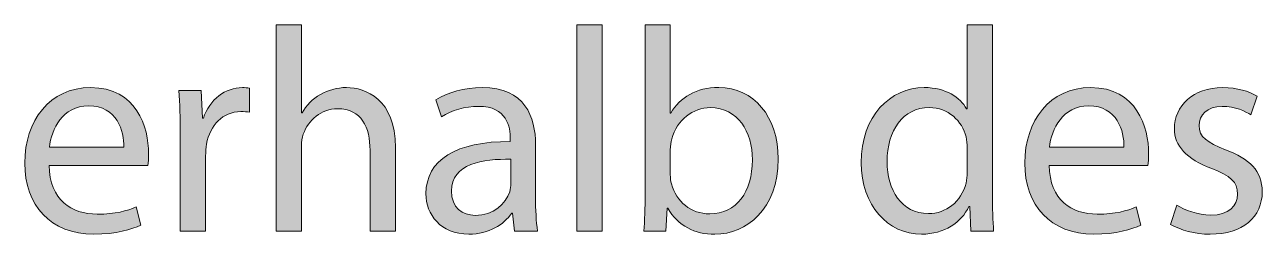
# Model space of a CAD drawing. Header units: inches. Extents: x 0 to 395, y 0 to 191.
# Drawn here: x 302.64 to 325.27, y 163.54 to 167.37 of the extents above; entities that cross this region are included whole.
import ezdxf

# ---------------------------------------------------------------- set-up
doc = ezdxf.new("R2010")
doc.units = ezdxf.units.IN
doc.header["$MEASUREMENT"] = 0
doc.layers.add('Template', color=7, linetype='Continuous')

# ---------------------------------------------------------------- blocks, each defined once
blk = doc.blocks.new('block 7')
at = {"layer": 'Template', "true_color": 0xf6921e}
h = blk.add_hatch(color=30, dxfattribs=at)
h.dxf.hatch_style = 2
edge = h.paths.add_edge_path()
edge.add_spline(control_points=[(307.24, 167.365), (307.24, 167.365), (307.706, 167.365), (307.706, 167.365), (307.706, 167.365), (307.706, 165.759), (307.706, 165.759), (307.706, 165.759), (307.717, 165.759), (307.717, 165.759), (307.791, 165.892), (307.908, 166.014), (308.051, 166.093), (308.189, 166.172), (308.353, 166.22), (308.528, 166.22), (308.873, 166.22), (309.424, 166.008), (309.424, 165.128), (309.424, 165.128), (309.424, 163.601), (309.424, 163.601), (309.424, 163.601), (308.958, 163.601), (308.958, 163.601), (308.958, 163.601), (308.958, 165.075), (308.958, 165.075), (308.958, 165.489), (308.804, 165.833), (308.364, 165.833), (308.061, 165.833), (307.828, 165.621), (307.738, 165.372), (307.711, 165.303), (307.706, 165.234), (307.706, 165.149), (307.706, 165.149), (307.706, 163.601), (307.706, 163.601), (307.706, 163.601), (307.24, 163.601), (307.24, 163.601), (307.24, 163.601), (307.24, 167.365), (307.24, 167.365)], knot_values=[0, 0, 0, 0, 1, 1, 1, 2, 2, 2, 3, 3, 3, 4, 4, 4, 5, 5, 5, 6, 6, 6, 7, 7, 7, 8, 8, 8, 9, 9, 9, 10, 10, 10, 11, 11, 11, 12, 12, 12, 13, 13, 13, 14, 14, 14, 15, 15, 15, 15], degree=3, periodic=1)
h = blk.add_hatch(color=30, dxfattribs=at)
h.dxf.hatch_style = 2
h.paths.add_polyline_path([(312.736, 167.365), (313.202, 167.365), (313.202, 163.601), (312.736, 163.601)])
h = blk.add_hatch(color=30, dxfattribs=at)
h.dxf.hatch_style = 2
edge = h.paths.add_edge_path()
edge.add_spline(control_points=[(313.987, 167.365), (313.987, 167.365), (314.448, 167.365), (314.448, 167.365), (314.448, 167.365), (314.448, 165.754), (314.448, 165.754), (314.448, 165.754), (314.458, 165.754), (314.458, 165.754), (314.623, 166.04), (314.92, 166.22), (315.333, 166.22), (315.975, 166.22), (316.42, 165.69), (316.42, 164.916), (316.42, 163.999), (315.837, 163.543), (315.264, 163.543), (314.893, 163.543), (314.596, 163.686), (314.4, 164.02), (314.4, 164.02), (314.389, 164.02), (314.389, 164.02), (314.389, 164.02), (314.363, 163.601), (314.363, 163.601), (314.363, 163.601), (313.965, 163.601), (313.965, 163.601), (313.976, 163.776), (313.987, 164.036), (313.987, 164.264), (313.987, 164.264), (313.987, 167.365), (313.987, 167.365)], knot_values=[0, 0, 0, 0, 1, 1, 1, 2, 2, 2, 3, 3, 3, 4, 4, 4, 5, 5, 5, 6, 6, 6, 7, 7, 7, 8, 8, 8, 9, 9, 9, 10, 10, 10, 11, 11, 11, 12, 12, 12, 12], degree=3, periodic=1)
edge = h.paths.add_edge_path()
edge.add_spline(control_points=[(314.448, 164.63), (314.448, 164.571), (314.453, 164.513), (314.469, 164.46), (314.554, 164.136), (314.83, 163.914), (315.169, 163.914), (315.662, 163.914), (315.948, 164.311), (315.948, 164.9), (315.948, 165.415), (315.683, 165.854), (315.179, 165.854), (314.867, 165.854), (314.57, 165.632), (314.474, 165.282), (314.458, 165.224), (314.448, 165.16), (314.448, 165.086), (314.448, 165.086), (314.448, 164.63), (314.448, 164.63)], knot_values=[0, 0, 0, 0, 1, 1, 1, 2, 2, 2, 3, 3, 3, 4, 4, 4, 5, 5, 5, 6, 6, 6, 7, 7, 7, 7], degree=3, periodic=1)
h = blk.add_hatch(color=30, dxfattribs=at)
h.dxf.hatch_style = 2
edge = h.paths.add_edge_path()
edge.add_spline(control_points=[(320.336, 167.365), (320.336, 167.365), (320.336, 164.264), (320.336, 164.264), (320.336, 164.036), (320.347, 163.776), (320.358, 163.601), (320.358, 163.601), (319.944, 163.601), (319.944, 163.601), (319.944, 163.601), (319.923, 164.046), (319.923, 164.046), (319.923, 164.046), (319.907, 164.046), (319.907, 164.046), (319.769, 163.76), (319.462, 163.543), (319.043, 163.543), (318.422, 163.543), (317.94, 164.067), (317.94, 164.847), (317.934, 165.701), (318.47, 166.22), (319.091, 166.22), (319.488, 166.22), (319.748, 166.035), (319.865, 165.833), (319.865, 165.833), (319.875, 165.833), (319.875, 165.833), (319.875, 165.833), (319.875, 167.365), (319.875, 167.365), (319.875, 167.365), (320.336, 167.365), (320.336, 167.365)], knot_values=[0, 0, 0, 0, 1, 1, 1, 2, 2, 2, 3, 3, 3, 4, 4, 4, 5, 5, 5, 6, 6, 6, 7, 7, 7, 8, 8, 8, 9, 9, 9, 10, 10, 10, 11, 11, 11, 12, 12, 12, 12], degree=3, periodic=1)
edge = h.paths.add_edge_path()
edge.add_spline(control_points=[(319.875, 165.123), (319.875, 165.181), (319.87, 165.261), (319.854, 165.319), (319.785, 165.611), (319.531, 165.854), (319.181, 165.854), (318.698, 165.854), (318.412, 165.43), (318.412, 164.868), (318.412, 164.349), (318.672, 163.919), (319.17, 163.919), (319.483, 163.919), (319.769, 164.131), (319.854, 164.476), (319.87, 164.539), (319.875, 164.603), (319.875, 164.677), (319.875, 164.677), (319.875, 165.123), (319.875, 165.123)], knot_values=[0, 0, 0, 0, 1, 1, 1, 2, 2, 2, 3, 3, 3, 4, 4, 4, 5, 5, 5, 6, 6, 6, 7, 7, 7, 7], degree=3, periodic=1)
h = blk.add_hatch(color=30, dxfattribs=at)
h.dxf.hatch_style = 2
edge = h.paths.add_edge_path()
edge.add_spline(control_points=[(303.09, 164.799), (303.101, 164.168), (303.498, 163.909), (303.97, 163.909), (304.304, 163.909), (304.511, 163.967), (304.681, 164.041), (304.681, 164.041), (304.766, 163.707), (304.766, 163.707), (304.601, 163.633), (304.315, 163.543), (303.907, 163.543), (303.117, 163.543), (302.645, 164.067), (302.645, 164.842), (302.645, 165.616), (303.101, 166.22), (303.848, 166.22), (304.691, 166.22), (304.909, 165.489), (304.909, 165.017), (304.909, 164.921), (304.903, 164.852), (304.893, 164.799), (304.893, 164.799), (303.09, 164.799), (303.09, 164.799)], knot_values=[0, 0, 0, 0, 1, 1, 1, 2, 2, 2, 3, 3, 3, 4, 4, 4, 5, 5, 5, 6, 6, 6, 7, 7, 7, 8, 8, 8, 9, 9, 9, 9], degree=3, periodic=1)
edge = h.paths.add_edge_path()
edge.add_spline(control_points=[(304.458, 165.133), (304.463, 165.425), (304.336, 165.886), (303.811, 165.886), (303.334, 165.886), (303.133, 165.457), (303.095, 165.133), (303.095, 165.133), (304.458, 165.133), (304.458, 165.133)], knot_values=[0, 0, 0, 0, 1, 1, 1, 2, 2, 2, 3, 3, 3, 3], degree=3, periodic=1)
h = blk.add_hatch(color=30, dxfattribs=at)
h.dxf.hatch_style = 2
edge = h.paths.add_edge_path()
edge.add_spline(control_points=[(305.486, 165.367), (305.486, 165.669), (305.48, 165.929), (305.464, 166.167), (305.464, 166.167), (305.872, 166.167), (305.872, 166.167), (305.872, 166.167), (305.894, 165.658), (305.894, 165.658), (305.894, 165.658), (305.91, 165.658), (305.91, 165.658), (306.026, 166.003), (306.312, 166.22), (306.625, 166.22), (306.673, 166.22), (306.71, 166.215), (306.753, 166.21), (306.753, 166.21), (306.753, 165.77), (306.753, 165.77), (306.705, 165.78), (306.657, 165.78), (306.594, 165.78), (306.265, 165.78), (306.032, 165.536), (305.968, 165.186), (305.957, 165.123), (305.952, 165.043), (305.952, 164.969), (305.952, 164.969), (305.952, 163.601), (305.952, 163.601), (305.952, 163.601), (305.486, 163.601), (305.486, 163.601), (305.486, 163.601), (305.486, 165.367), (305.486, 165.367)], knot_values=[0, 0, 0, 0, 1, 1, 1, 2, 2, 2, 3, 3, 3, 4, 4, 4, 5, 5, 5, 6, 6, 6, 7, 7, 7, 8, 8, 8, 9, 9, 9, 10, 10, 10, 11, 11, 11, 12, 12, 12, 13, 13, 13, 13], degree=3, periodic=1)
h = blk.add_hatch(color=30, dxfattribs=at)
h.dxf.hatch_style = 2
edge = h.paths.add_edge_path()
edge.add_spline(control_points=[(311.984, 164.216), (311.984, 163.993), (311.994, 163.776), (312.021, 163.601), (312.021, 163.601), (311.602, 163.601), (311.602, 163.601), (311.602, 163.601), (311.565, 163.925), (311.565, 163.925), (311.565, 163.925), (311.549, 163.925), (311.549, 163.925), (311.406, 163.723), (311.13, 163.543), (310.764, 163.543), (310.245, 163.543), (309.98, 163.909), (309.98, 164.28), (309.98, 164.9), (310.531, 165.24), (311.522, 165.234), (311.522, 165.234), (311.522, 165.287), (311.522, 165.287), (311.522, 165.494), (311.464, 165.881), (310.939, 165.876), (310.695, 165.876), (310.446, 165.807), (310.266, 165.685), (310.266, 165.685), (310.16, 165.998), (310.16, 165.998), (310.372, 166.13), (310.685, 166.22), (311.008, 166.22), (311.793, 166.22), (311.984, 165.685), (311.984, 165.176), (311.984, 165.176), (311.984, 164.216), (311.984, 164.216)], knot_values=[0, 0, 0, 0, 1, 1, 1, 2, 2, 2, 3, 3, 3, 4, 4, 4, 5, 5, 5, 6, 6, 6, 7, 7, 7, 8, 8, 8, 9, 9, 9, 10, 10, 10, 11, 11, 11, 12, 12, 12, 13, 13, 13, 14, 14, 14, 14], degree=3, periodic=1)
edge = h.paths.add_edge_path()
edge.add_spline(control_points=[(311.533, 164.911), (311.024, 164.921), (310.446, 164.831), (310.446, 164.333), (310.446, 164.025), (310.648, 163.887), (310.881, 163.887), (311.22, 163.887), (311.438, 164.1), (311.512, 164.317), (311.528, 164.37), (311.533, 164.423), (311.533, 164.465), (311.533, 164.465), (311.533, 164.911), (311.533, 164.911)], knot_values=[0, 0, 0, 0, 1, 1, 1, 2, 2, 2, 3, 3, 3, 4, 4, 4, 5, 5, 5, 5], degree=3, periodic=1)
h = blk.add_hatch(color=30, dxfattribs=at)
h.dxf.hatch_style = 2
edge = h.paths.add_edge_path()
edge.add_spline(control_points=[(321.375, 164.799), (321.385, 164.168), (321.783, 163.909), (322.255, 163.909), (322.589, 163.909), (322.795, 163.967), (322.965, 164.041), (322.965, 164.041), (323.05, 163.707), (323.05, 163.707), (322.886, 163.633), (322.599, 163.543), (322.191, 163.543), (321.401, 163.543), (320.929, 164.067), (320.929, 164.842), (320.929, 165.616), (321.385, 166.22), (322.133, 166.22), (322.976, 166.22), (323.193, 165.489), (323.193, 165.017), (323.193, 164.921), (323.188, 164.852), (323.177, 164.799), (323.177, 164.799), (321.375, 164.799), (321.375, 164.799)], knot_values=[0, 0, 0, 0, 1, 1, 1, 2, 2, 2, 3, 3, 3, 4, 4, 4, 5, 5, 5, 6, 6, 6, 7, 7, 7, 8, 8, 8, 9, 9, 9, 9], degree=3, periodic=1)
edge = h.paths.add_edge_path()
edge.add_spline(control_points=[(322.742, 165.133), (322.748, 165.425), (322.62, 165.886), (322.096, 165.886), (321.619, 165.886), (321.417, 165.457), (321.38, 165.133), (321.38, 165.133), (322.742, 165.133), (322.742, 165.133)], knot_values=[0, 0, 0, 0, 1, 1, 1, 2, 2, 2, 3, 3, 3, 3], degree=3, periodic=1)
h = blk.add_hatch(color=30, dxfattribs=at)
h.dxf.hatch_style = 2
edge = h.paths.add_edge_path()
edge.add_spline(control_points=[(323.706, 164.073), (323.849, 163.988), (324.093, 163.892), (324.327, 163.892), (324.661, 163.892), (324.82, 164.057), (324.82, 164.275), (324.82, 164.497), (324.687, 164.614), (324.348, 164.741), (323.881, 164.911), (323.664, 165.16), (323.664, 165.467), (323.664, 165.881), (324.003, 166.22), (324.549, 166.22), (324.809, 166.22), (325.037, 166.151), (325.175, 166.061), (325.175, 166.061), (325.064, 165.722), (325.064, 165.722), (324.963, 165.786), (324.777, 165.876), (324.539, 165.876), (324.263, 165.876), (324.115, 165.717), (324.115, 165.526), (324.115, 165.314), (324.263, 165.218), (324.597, 165.086), (325.037, 164.921), (325.27, 164.699), (325.27, 164.317), (325.27, 163.861), (324.915, 163.543), (324.316, 163.543), (324.035, 163.543), (323.775, 163.617), (323.595, 163.723), (323.595, 163.723), (323.706, 164.073), (323.706, 164.073)], knot_values=[0, 0, 0, 0, 1, 1, 1, 2, 2, 2, 3, 3, 3, 4, 4, 4, 5, 5, 5, 6, 6, 6, 7, 7, 7, 8, 8, 8, 9, 9, 9, 10, 10, 10, 11, 11, 11, 12, 12, 12, 13, 13, 13, 14, 14, 14, 14], degree=3, periodic=1)
at = {"layer": 'Template', "lineweight": 0}
blk.add_lwpolyline([(312.736, 167.365), (313.202, 167.365), (313.202, 163.601), (312.736, 163.601), (312.736, 167.365)], dxfattribs=at)
for points, knots in [([(307.24, 167.365), (307.24, 167.365), (307.706, 167.365), (307.706, 167.365), (307.706, 167.365), (307.706, 165.759), (307.706, 165.759), (307.706, 165.759), (307.717, 165.759), (307.717, 165.759), (307.791, 165.892), (307.908, 166.014), (308.051, 166.093), (308.189, 166.172), (308.353, 166.22), (308.528, 166.22), (308.873, 166.22), (309.424, 166.008), (309.424, 165.128), (309.424, 165.128), (309.424, 163.601), (309.424, 163.601), (309.424, 163.601), (308.958, 163.601), (308.958, 163.601), (308.958, 163.601), (308.958, 165.075), (308.958, 165.075), (308.958, 165.489), (308.804, 165.833), (308.364, 165.833), (308.061, 165.833), (307.828, 165.621), (307.738, 165.372), (307.711, 165.303), (307.706, 165.234), (307.706, 165.149), (307.706, 165.149), (307.706, 163.601), (307.706, 163.601), (307.706, 163.601), (307.24, 163.601), (307.24, 163.601), (307.24, 163.601), (307.24, 167.365), (307.24, 167.365)], [0, 0, 0, 0, 1, 1, 1, 2, 2, 2, 3, 3, 3, 4, 4, 4, 5, 5, 5, 6, 6, 6, 7, 7, 7, 8, 8, 8, 9, 9, 9, 10, 10, 10, 11, 11, 11, 12, 12, 12, 13, 13, 13, 14, 14, 14, 15, 15, 15, 15]), ([(313.987, 167.365), (313.987, 167.365), (314.448, 167.365), (314.448, 167.365), (314.448, 167.365), (314.448, 165.754), (314.448, 165.754), (314.448, 165.754), (314.458, 165.754), (314.458, 165.754), (314.623, 166.04), (314.92, 166.22), (315.333, 166.22), (315.975, 166.22), (316.42, 165.69), (316.42, 164.916), (316.42, 163.999), (315.837, 163.543), (315.264, 163.543), (314.893, 163.543), (314.596, 163.686), (314.4, 164.02), (314.4, 164.02), (314.389, 164.02), (314.389, 164.02), (314.389, 164.02), (314.363, 163.601), (314.363, 163.601), (314.363, 163.601), (313.965, 163.601), (313.965, 163.601), (313.976, 163.776), (313.987, 164.036), (313.987, 164.264), (313.987, 164.264), (313.987, 167.365), (313.987, 167.365)], [0, 0, 0, 0, 1, 1, 1, 2, 2, 2, 3, 3, 3, 4, 4, 4, 5, 5, 5, 6, 6, 6, 7, 7, 7, 8, 8, 8, 9, 9, 9, 10, 10, 10, 11, 11, 11, 12, 12, 12, 12]), ([(320.336, 167.365), (320.336, 167.365), (320.336, 164.264), (320.336, 164.264), (320.336, 164.036), (320.347, 163.776), (320.358, 163.601), (320.358, 163.601), (319.944, 163.601), (319.944, 163.601), (319.944, 163.601), (319.923, 164.046), (319.923, 164.046), (319.923, 164.046), (319.907, 164.046), (319.907, 164.046), (319.769, 163.76), (319.462, 163.543), (319.043, 163.543), (318.422, 163.543), (317.94, 164.067), (317.94, 164.847), (317.934, 165.701), (318.47, 166.22), (319.091, 166.22), (319.488, 166.22), (319.748, 166.035), (319.865, 165.833), (319.865, 165.833), (319.875, 165.833), (319.875, 165.833), (319.875, 165.833), (319.875, 167.365), (319.875, 167.365), (319.875, 167.365), (320.336, 167.365), (320.336, 167.365)], [0, 0, 0, 0, 1, 1, 1, 2, 2, 2, 3, 3, 3, 4, 4, 4, 5, 5, 5, 6, 6, 6, 7, 7, 7, 8, 8, 8, 9, 9, 9, 10, 10, 10, 11, 11, 11, 12, 12, 12, 12]), ([(303.09, 164.799), (303.101, 164.168), (303.498, 163.909), (303.97, 163.909), (304.304, 163.909), (304.511, 163.967), (304.681, 164.041), (304.681, 164.041), (304.766, 163.707), (304.766, 163.707), (304.601, 163.633), (304.315, 163.543), (303.907, 163.543), (303.117, 163.543), (302.645, 164.067), (302.645, 164.842), (302.645, 165.616), (303.101, 166.22), (303.848, 166.22), (304.691, 166.22), (304.909, 165.489), (304.909, 165.017), (304.909, 164.921), (304.903, 164.852), (304.893, 164.799), (304.893, 164.799), (303.09, 164.799), (303.09, 164.799)], [0, 0, 0, 0, 1, 1, 1, 2, 2, 2, 3, 3, 3, 4, 4, 4, 5, 5, 5, 6, 6, 6, 7, 7, 7, 8, 8, 8, 9, 9, 9, 9]), ([(305.486, 165.367), (305.486, 165.669), (305.48, 165.929), (305.464, 166.167), (305.464, 166.167), (305.872, 166.167), (305.872, 166.167), (305.872, 166.167), (305.894, 165.658), (305.894, 165.658), (305.894, 165.658), (305.91, 165.658), (305.91, 165.658), (306.026, 166.003), (306.312, 166.22), (306.625, 166.22), (306.673, 166.22), (306.71, 166.215), (306.753, 166.21), (306.753, 166.21), (306.753, 165.77), (306.753, 165.77), (306.705, 165.78), (306.657, 165.78), (306.594, 165.78), (306.265, 165.78), (306.032, 165.536), (305.968, 165.186), (305.957, 165.123), (305.952, 165.043), (305.952, 164.969), (305.952, 164.969), (305.952, 163.601), (305.952, 163.601), (305.952, 163.601), (305.486, 163.601), (305.486, 163.601), (305.486, 163.601), (305.486, 165.367), (305.486, 165.367)], [0, 0, 0, 0, 1, 1, 1, 2, 2, 2, 3, 3, 3, 4, 4, 4, 5, 5, 5, 6, 6, 6, 7, 7, 7, 8, 8, 8, 9, 9, 9, 10, 10, 10, 11, 11, 11, 12, 12, 12, 13, 13, 13, 13]), ([(311.984, 164.216), (311.984, 163.993), (311.994, 163.776), (312.021, 163.601), (312.021, 163.601), (311.602, 163.601), (311.602, 163.601), (311.602, 163.601), (311.565, 163.925), (311.565, 163.925), (311.565, 163.925), (311.549, 163.925), (311.549, 163.925), (311.406, 163.723), (311.13, 163.543), (310.764, 163.543), (310.245, 163.543), (309.98, 163.909), (309.98, 164.28), (309.98, 164.9), (310.531, 165.24), (311.522, 165.234), (311.522, 165.234), (311.522, 165.287), (311.522, 165.287), (311.522, 165.494), (311.464, 165.881), (310.939, 165.876), (310.695, 165.876), (310.446, 165.807), (310.266, 165.685), (310.266, 165.685), (310.16, 165.998), (310.16, 165.998), (310.372, 166.13), (310.685, 166.22), (311.008, 166.22), (311.793, 166.22), (311.984, 165.685), (311.984, 165.176), (311.984, 165.176), (311.984, 164.216), (311.984, 164.216)], [0, 0, 0, 0, 1, 1, 1, 2, 2, 2, 3, 3, 3, 4, 4, 4, 5, 5, 5, 6, 6, 6, 7, 7, 7, 8, 8, 8, 9, 9, 9, 10, 10, 10, 11, 11, 11, 12, 12, 12, 13, 13, 13, 14, 14, 14, 14]), ([(321.375, 164.799), (321.385, 164.168), (321.783, 163.909), (322.255, 163.909), (322.589, 163.909), (322.795, 163.967), (322.965, 164.041), (322.965, 164.041), (323.05, 163.707), (323.05, 163.707), (322.886, 163.633), (322.599, 163.543), (322.191, 163.543), (321.401, 163.543), (320.929, 164.067), (320.929, 164.842), (320.929, 165.616), (321.385, 166.22), (322.133, 166.22), (322.976, 166.22), (323.193, 165.489), (323.193, 165.017), (323.193, 164.921), (323.188, 164.852), (323.177, 164.799), (323.177, 164.799), (321.375, 164.799), (321.375, 164.799)], [0, 0, 0, 0, 1, 1, 1, 2, 2, 2, 3, 3, 3, 4, 4, 4, 5, 5, 5, 6, 6, 6, 7, 7, 7, 8, 8, 8, 9, 9, 9, 9]), ([(323.706, 164.073), (323.849, 163.988), (324.093, 163.892), (324.327, 163.892), (324.661, 163.892), (324.82, 164.057), (324.82, 164.275), (324.82, 164.497), (324.687, 164.614), (324.348, 164.741), (323.881, 164.911), (323.664, 165.16), (323.664, 165.467), (323.664, 165.881), (324.003, 166.22), (324.549, 166.22), (324.809, 166.22), (325.037, 166.151), (325.175, 166.061), (325.175, 166.061), (325.064, 165.722), (325.064, 165.722), (324.963, 165.786), (324.777, 165.876), (324.539, 165.876), (324.263, 165.876), (324.115, 165.717), (324.115, 165.526), (324.115, 165.314), (324.263, 165.218), (324.597, 165.086), (325.037, 164.921), (325.27, 164.699), (325.27, 164.317), (325.27, 163.861), (324.915, 163.543), (324.316, 163.543), (324.035, 163.543), (323.775, 163.617), (323.595, 163.723), (323.595, 163.723), (323.706, 164.073), (323.706, 164.073)], [0, 0, 0, 0, 1, 1, 1, 2, 2, 2, 3, 3, 3, 4, 4, 4, 5, 5, 5, 6, 6, 6, 7, 7, 7, 8, 8, 8, 9, 9, 9, 10, 10, 10, 11, 11, 11, 12, 12, 12, 13, 13, 13, 14, 14, 14, 14]), ([(304.458, 165.133), (304.463, 165.425), (304.336, 165.886), (303.811, 165.886), (303.334, 165.886), (303.133, 165.457), (303.095, 165.133), (303.095, 165.133), (304.458, 165.133), (304.458, 165.133)], [0, 0, 0, 0, 1, 1, 1, 2, 2, 2, 3, 3, 3, 3]), ([(314.448, 164.63), (314.448, 164.571), (314.453, 164.513), (314.469, 164.46), (314.554, 164.136), (314.83, 163.914), (315.169, 163.914), (315.662, 163.914), (315.948, 164.311), (315.948, 164.9), (315.948, 165.415), (315.683, 165.854), (315.179, 165.854), (314.867, 165.854), (314.57, 165.632), (314.474, 165.282), (314.458, 165.224), (314.448, 165.16), (314.448, 165.086), (314.448, 165.086), (314.448, 164.63), (314.448, 164.63)], [0, 0, 0, 0, 1, 1, 1, 2, 2, 2, 3, 3, 3, 4, 4, 4, 5, 5, 5, 6, 6, 6, 7, 7, 7, 7]), ([(319.875, 165.123), (319.875, 165.181), (319.87, 165.261), (319.854, 165.319), (319.785, 165.611), (319.531, 165.854), (319.181, 165.854), (318.698, 165.854), (318.412, 165.43), (318.412, 164.868), (318.412, 164.349), (318.672, 163.919), (319.17, 163.919), (319.483, 163.919), (319.769, 164.131), (319.854, 164.476), (319.87, 164.539), (319.875, 164.603), (319.875, 164.677), (319.875, 164.677), (319.875, 165.123), (319.875, 165.123)], [0, 0, 0, 0, 1, 1, 1, 2, 2, 2, 3, 3, 3, 4, 4, 4, 5, 5, 5, 6, 6, 6, 7, 7, 7, 7]), ([(322.742, 165.133), (322.748, 165.425), (322.62, 165.886), (322.096, 165.886), (321.619, 165.886), (321.417, 165.457), (321.38, 165.133), (321.38, 165.133), (322.742, 165.133), (322.742, 165.133)], [0, 0, 0, 0, 1, 1, 1, 2, 2, 2, 3, 3, 3, 3]), ([(311.533, 164.911), (311.024, 164.921), (310.446, 164.831), (310.446, 164.333), (310.446, 164.025), (310.648, 163.887), (310.881, 163.887), (311.22, 163.887), (311.438, 164.1), (311.512, 164.317), (311.528, 164.37), (311.533, 164.423), (311.533, 164.465), (311.533, 164.465), (311.533, 164.911), (311.533, 164.911)], [0, 0, 0, 0, 1, 1, 1, 2, 2, 2, 3, 3, 3, 4, 4, 4, 5, 5, 5, 5])]:
    blk.add_open_spline(points, degree=3, knots=knots, dxfattribs=at)

msp = doc.modelspace()

# ---------------------------------------------------------------- block references
at = {"layer": 'Template'}
msp.add_blockref('block 7', (0, 0), dxfattribs=at)

doc.saveas('drawing.dxf')
